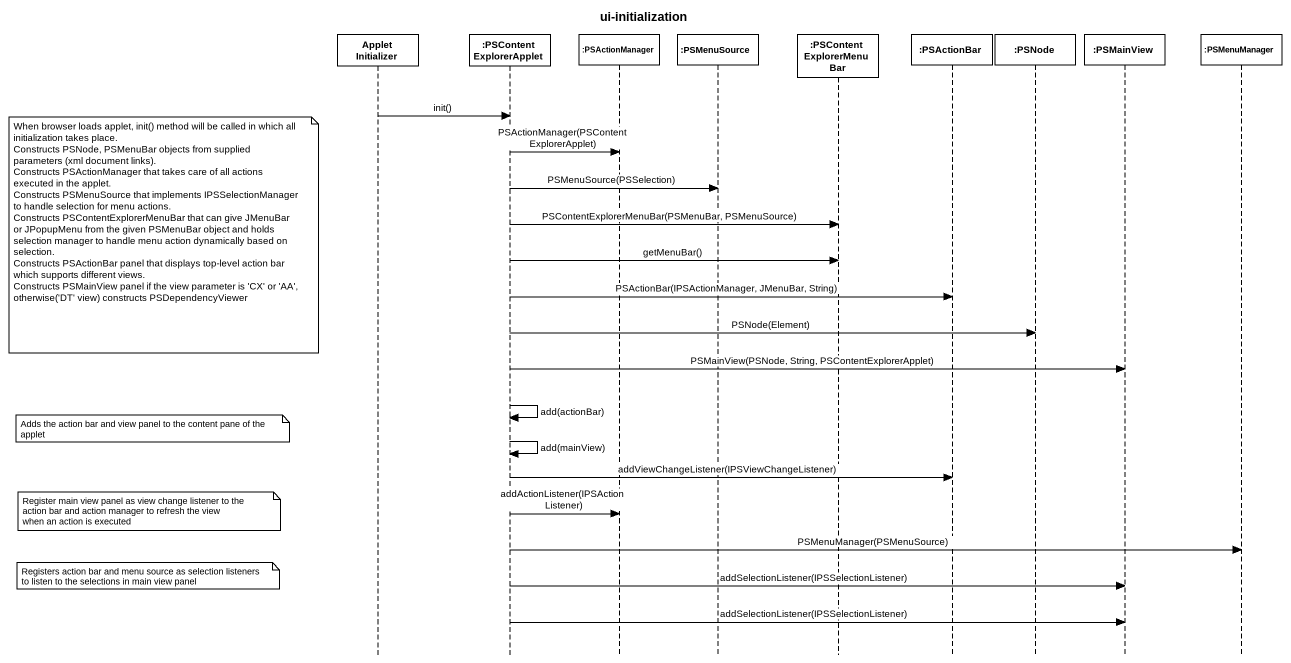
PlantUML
@startuml
title ui-initialization
hide footbox
participant "Applet Initializer" as Applet_Initializer
participant ":PSContentExplorerApplet" as PSContentExplorerApplet
participant ":PSActionManager" as PSActionManager
participant ":PSMenuSource" as PSMenuSource
participant ":PSContentExplorerMenuBar" as PSContentExplorerMenuBar
participant ":PSActionBar" as PSActionBar
participant ":PSNode" as PSNode
participant ":PSMainView" as PSMainView
participant ":PSMenuManager" as PSMenuManager

Applet_Initializer -> PSContentExplorerApplet : init()
PSContentExplorerApplet -> PSActionManager : PSActionManager(PSContentExplorerApplet)
PSContentExplorerApplet -> PSMenuSource : PSMenuSource(PSSelection)
PSContentExplorerApplet -> PSContentExplorerMenuBar : PSContentExplorerMenuBar(PSMenuBar, PSMenuSource)
note left of Applet_Initializer
  When browser loads applet, init() method will be called in which all initialization takes place.
  Constructs PSNode, PSMenuBar objects from supplied parameters (xml document links).
  Constructs PSActionManager that takes care of all actions executed in the applet.
  Constructs PSMenuSource that implements IPSSelectionManager to handle selection for menu actions.
  Constructs PSContentExplorerMenuBar that can give JMenuBar or JPopupMenu from the given PSMenuBar object and holds selection manager to handle menu action dynamically based on selection.
  Constructs PSActionBar panel that displays top-level action bar which supports different views.
  Constructs PSMainView panel if the view parameter is 'CX' or 'AA', otherwise('DT' view) constructs PSDependencyViewer
end note
PSContentExplorerApplet -> PSContentExplorerMenuBar : getMenuBar()
PSContentExplorerApplet -> PSActionBar : PSActionBar(IPSActionManager, JMenuBar, String)
PSContentExplorerApplet -> PSNode : PSNode(Element)
PSContentExplorerApplet -> PSMainView : PSMainView(PSNode, String, PSContentExplorerApplet)
PSContentExplorerApplet -> PSContentExplorerApplet : add(actionBar)
note left of Applet_Initializer : Adds the action bar and view panel to the content pane of the applet
PSContentExplorerApplet -> PSContentExplorerApplet : add(mainView)
PSContentExplorerApplet -> PSActionBar : addViewChangeListener(IPSViewChangeListener)
note left of Applet_Initializer
  Register main view panel as view change listener to the action bar and action manager to refresh the view
  when an action is executed
end note
PSContentExplorerApplet -> PSActionManager : addActionListener(IPSActionListener)
PSContentExplorerApplet -> PSMenuManager : PSMenuManager(PSMenuSource)
note left of Applet_Initializer : Registers action bar and menu source as selection listeners to listen to the selections in main view panel
PSContentExplorerApplet -> PSMainView : addSelectionListener(IPSSelectionListener)
PSContentExplorerApplet -> PSMainView : addSelectionListener(IPSSelectionListener)
@enduml
